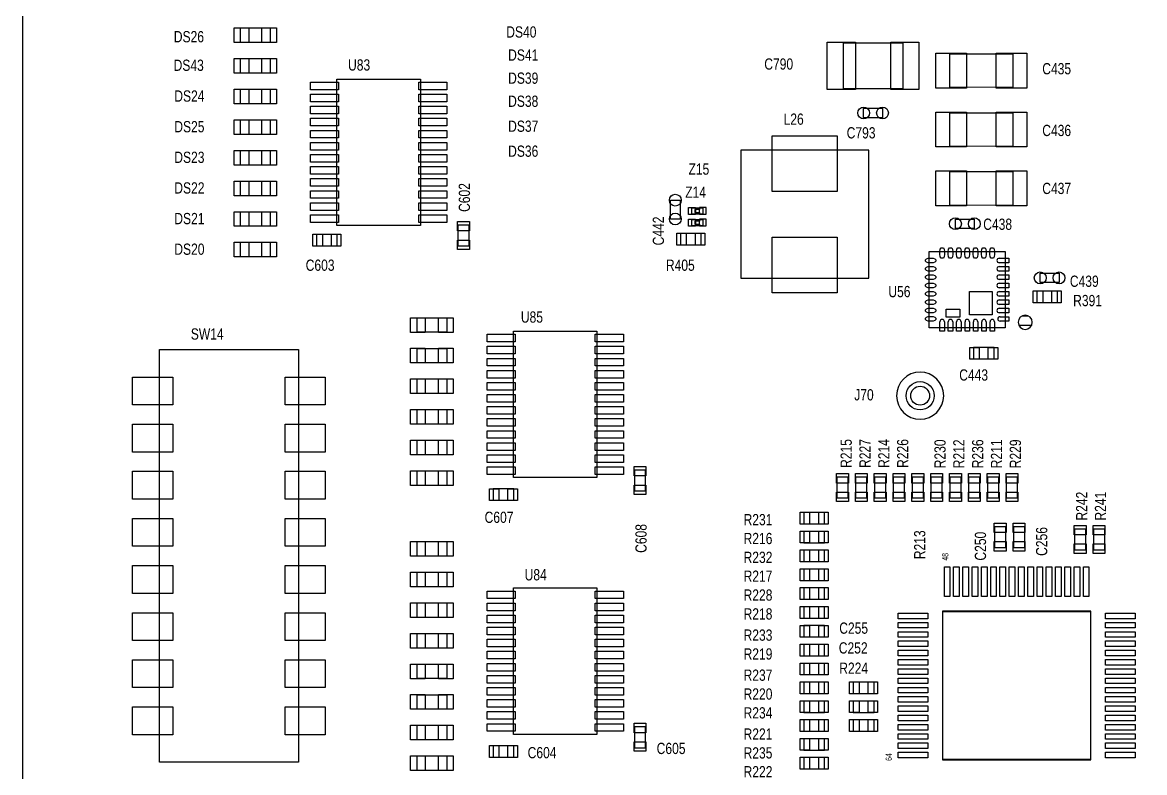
# Model space of a CAD drawing. Extents: x -13164 to 30582, y -10288 to 18382.
# Drawn here: x -10725 to -7150, y -1072 to 1315 of the extents above; entities that cross this region are included whole.
import ezdxf
from ezdxf.enums import TextEntityAlignment as Align

# ---------------------------------------------------------------- set-up
doc = ezdxf.new("R2010")
doc.units = 0
doc.layers.add('DF_ASSEMBLY_NOTES', color=2, linetype='CONTINUOUS')

# ---------------------------------------------------------------- blocks, each defined once
blk = doc.blocks.new('FIGURE_SQUARE')
blk.add_lwpolyline([(-0.5, -0.5), (-0.5, 0.5), (0.5, 0.5), (0.5, -0.5)], close=True)
blk = doc.blocks.new('FIGURE_CIRCLE')
blk.add_circle((0, 0), 0.5)
blk = doc.blocks.new('FIGURE_OBLONG')
blk.add_lwpolyline([(-0.5, -0.125), (-0.5, 0.125), (-0.416, 0.375), (-0.25, 0.5), (0.25, 0.5), (0.416, 0.375), (0.5, 0.125), (0.5, -0.125), (0.416, -0.375), (0.25, -0.5), (-0.25, -0.5), (-0.416, -0.375)], close=True)

msp = doc.modelspace()

# ---------------------------------------------------------------- linework, layer by layer
at = {"layer": 'DF_ASSEMBLY_NOTES'}
for points in [[(-10724.7765, 14363.0372), (-10724.7765, -3353.4988), (1086.2415, -3353.4988), (1086.2415, 14363.0372), (-10724.7765, 14363.0372)], [(-10030.17, 1251.5192), (-10030.17, 1298.0192), (-9935.67, 1298.0192), (-9935.67, 1251.5192), (-10030.17, 1251.5192)], [(-8109.42, 1103.7692), (-8109.42, 1250.7692), (-7920.42, 1250.7692), (-7920.42, 1103.7692), (-8109.42, 1103.7692)], [(-7569.4185, 1108.2677), (-7770.4185, 1109.0177), (-7770.4185, 1215.5177), (-7569.4185, 1215.5177), (-7569.4185, 1109.0177)], [(-10030.17, 1154.0192), (-10030.17, 1200.5192), (-9935.67, 1200.5192), (-9935.67, 1154.0192), (-10030.17, 1154.0192)], [(-9457.0515, 668.9102), (-9722.7885, 668.9102), (-9722.7885, 1135.4462), (-9457.0515, 1135.4462), (-9457.0515, 668.9102)], [(-10030.17, 1056.5192), (-10030.17, 1103.0192), (-9935.67, 1103.0192), (-9935.67, 1056.5192), (-10030.17, 1056.5192)], [(-8044.9185, 1042.2677), (-7984.9185, 1042.2677), (-7984.9185, 1012.2677), (-8044.9185, 1012.2677), (-8044.9185, 1042.2677)], [(-10030.17, 959.0192), (-10030.17, 1005.5192), (-9935.67, 1005.5192), (-9935.67, 959.0192), (-10030.17, 959.0192)], [(-7569.4185, 920.7677), (-7770.4185, 921.5177), (-7770.4185, 1028.0177), (-7569.4185, 1028.0177), (-7569.4185, 921.5177)], [(-10030.17, 861.5192), (-10030.17, 908.0192), (-9935.67, 908.0192), (-9935.67, 861.5192), (-10030.17, 861.5192)], [(-8028.6795, 501.0227), (-8028.6795, 908.5142), (-8436.165, 908.5142), (-8436.165, 501.0227), (-8028.6795, 501.0227)], [(-7569.4185, 733.2677), (-7770.4185, 734.0177), (-7770.4185, 840.5177), (-7569.4185, 840.5177), (-7569.4185, 734.0177)], [(-10030.17, 764.0192), (-10030.17, 810.5192), (-9935.67, 810.5192), (-9935.67, 764.0192), (-10030.17, 764.0192)], [(-8659.9185, 689.7677), (-8659.9185, 749.7677), (-8629.9185, 749.7677), (-8629.9185, 689.7677), (-8659.9185, 689.7677)], [(-8593.1685, 706.6427), (-8555.6685, 706.6427), (-8555.6685, 724.6427), (-8593.1685, 724.6427), (-8593.1685, 706.6427)], [(-8546.952, 705.0062), (-8546.952, 726.2792), (-8567.622, 726.2792), (-8567.622, 720.3677), (-8582.385, 720.3677), (-8582.385, 710.9177), (-8567.622, 710.9177), (-8567.622, 705.0062), (-8546.952, 705.0062)], [(-8581.1685, 706.6427), (-8567.6685, 706.6427), (-8567.6685, 724.6427), (-8581.1685, 724.6427), (-8581.1685, 706.6427)], [(-10030.17, 666.5132), (-10030.17, 713.0132), (-9935.67, 713.0132), (-9935.67, 666.5132), (-10030.17, 666.5132)], [(-8593.1685, 669.1427), (-8555.6685, 669.1427), (-8555.6685, 687.1427), (-8593.1685, 687.1427), (-8593.1685, 669.1427)], [(-8546.952, 667.5062), (-8546.952, 688.7792), (-8567.622, 688.7792), (-8567.622, 682.8677), (-8582.385, 682.8677), (-8582.385, 673.4177), (-8567.622, 673.4177), (-8567.622, 667.5062), (-8546.952, 667.5062)], [(-8581.1685, 669.1427), (-8567.6685, 669.1427), (-8567.6685, 687.1427), (-8581.1685, 687.1427), (-8581.1685, 669.1427)], [(-7692.4185, 659.7677), (-7752.4185, 659.7677), (-7752.4185, 689.7677), (-7692.4185, 689.7677), (-7692.4185, 659.7677)], [(-9337.92, 670.2692), (-9337.92, 604.2692), (-9301.92, 604.2692), (-9301.92, 670.2692), (-9337.92, 670.2692)], [(-8562.417, 643.6427), (-8628.417, 643.6427), (-8628.417, 607.6427), (-8562.417, 607.6427), (-8562.417, 643.6427)], [(-10030.17, 569.0192), (-10030.17, 615.5192), (-9935.67, 615.5192), (-9935.67, 569.0192), (-10030.17, 569.0192)], [(-9787.92, 604.2662), (-9721.92, 604.2662), (-9721.92, 640.2662), (-9787.92, 640.2662), (-9787.92, 604.2662)], [(-7593.8505, 343.6982), (-7835.982, 343.6982), (-7835.982, 585.8297), (-7593.8505, 585.8297), (-7593.8505, 343.6982)], [(-7613.037, 564.8657), (-7582.335, 564.8657), (-7582.335, 550.7057)], [(-7582.335, 550.7057), (-7613.037, 550.7057)], [(-7613.037, 538.2842), (-7582.335, 538.2842), (-7582.335, 524.1242)], [(-7582.335, 524.1242), (-7613.037, 524.1242)], [(-7613.037, 511.7042), (-7582.335, 511.7042), (-7582.335, 497.5442)], [(-7482.4185, 517.2677), (-7422.4185, 517.2677), (-7422.4185, 487.2677), (-7482.4185, 487.2677), (-7482.4185, 517.2677)], [(-7582.335, 497.5442), (-7613.037, 497.5442)], [(-7613.037, 485.1347), (-7582.335, 485.1347), (-7582.335, 470.9747)], [(-7582.335, 470.9747), (-7613.037, 470.9747)], [(-7613.037, 458.5607), (-7582.335, 458.5607), (-7582.335, 444.4007)], [(-7582.335, 444.4007), (-7613.037, 444.4007)], [(-7613.037, 431.9912), (-7582.335, 431.9912), (-7582.335, 417.8312)], [(-7426.9185, 460.2677), (-7492.9185, 460.2677), (-7492.9185, 424.2677), (-7426.9185, 424.2677), (-7426.9185, 460.2677)], [(-7582.335, 417.8312), (-7613.037, 417.8312)], [(-7613.037, 405.4112), (-7582.335, 405.4112), (-7582.335, 391.2512)], [(-9467.67, 329.0192), (-9467.67, 375.5192), (-9373.17, 375.5192), (-9373.17, 329.0192), (-9467.67, 329.0192)], [(-7787.5635, 362.8862), (-7787.5635, 332.1842), (-7801.7235, 332.1842)], [(-7801.7235, 332.1842), (-7801.7235, 362.8862)], [(-7760.982, 362.8862), (-7760.982, 332.1842), (-7775.142, 332.1842)], [(-7775.142, 332.1842), (-7775.142, 362.8862)], [(-7734.4185, 362.8862), (-7734.4185, 332.1842), (-7748.5785, 332.1842)], [(-7748.5785, 332.1842), (-7748.5785, 362.8862)], [(-7707.8385, 362.8862), (-7707.8385, 332.1842), (-7721.9985, 332.1842)], [(-7721.9985, 332.1842), (-7721.9985, 362.8862)], [(-7681.2585, 362.8862), (-7681.2585, 332.1842), (-7695.4185, 332.1842)], [(-7695.4185, 332.1842), (-7695.4185, 362.8862)], [(-7654.695, 362.8862), (-7654.695, 332.1842), (-7668.855, 332.1842)], [(-7668.855, 332.1842), (-7668.855, 362.8862)], [(-7628.1135, 362.8862), (-7628.1135, 332.1842), (-7642.2735, 332.1842)], [(-7642.2735, 332.1842), (-7642.2735, 362.8862)], [(-7582.335, 391.2512), (-7613.037, 391.2512)], [(-7610.397, 378.8297), (-7582.044, 378.8297), (-7582.044, 364.6697)], [(-7582.044, 364.6697), (-7610.397, 364.6697)], [(-7539.3746, 381.5012), (-7520.987, 381.5012)], [(-8894.5515, -133.5898), (-9160.2885, -133.5898), (-9160.2885, 332.9402), (-8894.5515, 332.9402), (-8894.5515, -133.5898)], [(-7550.5875, 351.5012), (-7509.774, 351.5012)], [(-9845.7225, 274.2692), (-9845.7225, -1039.7308), (-10288.2225, -1039.7308), (-10288.2225, 274.2692), (-9845.7225, 274.2692)], [(-9467.67, 231.5192), (-9467.67, 278.0192), (-9373.17, 278.0192), (-9373.17, 231.5192), (-9467.67, 231.5192)], [(-7629.42, 280.2692), (-7695.42, 280.2692), (-7695.42, 244.2692), (-7629.42, 244.2692), (-7629.42, 280.2692)], [(-9467.67, 134.0192), (-9467.67, 180.5192), (-9373.17, 180.5192), (-9373.17, 134.0192), (-9467.67, 134.0192)], [(-9467.67, 36.5192), (-9467.67, 83.0192), (-9373.17, 83.0192), (-9373.17, 36.5192), (-9467.67, 36.5192)], [(-9467.67, -60.9808), (-9467.67, -14.4808), (-9373.17, -14.4808), (-9373.17, -60.9808), (-9467.67, -60.9808)], [(-9467.67, -158.4808), (-9467.67, -111.9808), (-9373.17, -111.9808), (-9373.17, -158.4808), (-9467.67, -158.4808)], [(-8775.42, -109.7308), (-8775.42, -175.7308), (-8739.42, -175.7308), (-8739.42, -109.7308), (-8775.42, -109.7308)], [(-8130.4215, -132.2308), (-8130.4215, -198.2308), (-8094.4215, -198.2308), (-8094.4215, -132.2308), (-8130.4215, -132.2308)], [(-8034.4185, -198.2308), (-8034.4185, -132.2308), (-8070.4185, -132.2308), (-8070.4185, -198.2308), (-8034.4185, -198.2308)], [(-8010.42, -132.2308), (-8010.42, -198.2308), (-7974.42, -198.2308), (-7974.42, -132.2308), (-8010.42, -132.2308)], [(-7914.42, -198.2308), (-7914.42, -132.2308), (-7950.42, -132.2308), (-7950.42, -198.2308), (-7914.42, -198.2308)], [(-7890.42, -132.2308), (-7890.42, -198.2308), (-7854.42, -198.2308), (-7854.42, -132.2308), (-7890.42, -132.2308)], [(-7794.423, -198.2308), (-7794.423, -132.2308), (-7830.423, -132.2308), (-7830.423, -198.2308), (-7794.423, -198.2308)], [(-7770.42, -132.2308), (-7770.42, -198.2308), (-7734.42, -198.2308), (-7734.42, -132.2308), (-7770.42, -132.2308)], [(-7674.423, -198.2308), (-7674.423, -132.2308), (-7710.423, -132.2308), (-7710.423, -198.2308), (-7674.423, -198.2308)], [(-7650.417, -132.2308), (-7650.417, -198.2308), (-7614.417, -198.2308), (-7614.417, -132.2308), (-7650.417, -132.2308)], [(-7554.417, -198.2308), (-7554.417, -132.2308), (-7590.417, -132.2308), (-7590.417, -198.2308), (-7554.417, -198.2308)], [(-9225.42, -205.7308), (-9159.42, -205.7308), (-9159.42, -169.7308), (-9225.42, -169.7308), (-9225.42, -205.7308)], [(-8169.42, -244.7308), (-8235.42, -244.7308), (-8235.42, -280.7308), (-8169.42, -280.7308), (-8169.42, -244.7308)], [(-8235.42, -340.7323), (-8169.42, -340.7323), (-8169.42, -304.7323), (-8235.42, -304.7323), (-8235.42, -340.7323)], [(-7591.92, -355.7293), (-7591.92, -289.7293), (-7627.92, -289.7293), (-7627.92, -355.7293), (-7591.92, -355.7293)], [(-7531.923, -355.7293), (-7531.923, -289.7293), (-7567.923, -289.7293), (-7567.923, -355.7293), (-7531.923, -355.7293)], [(-7336.92, -363.2308), (-7336.92, -297.2308), (-7372.92, -297.2308), (-7372.92, -363.2308), (-7336.92, -363.2308)], [(-7276.92, -363.2308), (-7276.92, -297.2308), (-7312.92, -297.2308), (-7312.92, -363.2308), (-7276.92, -363.2308)], [(-9467.67, -383.4808), (-9467.67, -336.9808), (-9373.17, -336.9808), (-9373.17, -383.4808), (-9467.67, -383.4808)], [(-8169.42, -364.7323), (-8235.42, -364.7323), (-8235.42, -400.7323), (-8169.42, -400.7323), (-8169.42, -364.7323)], [(-8235.42, -460.7278), (-8169.42, -460.7278), (-8169.42, -424.7278), (-8235.42, -424.7278), (-8235.42, -460.7278)], [(-9467.67, -480.9808), (-9467.67, -434.4808), (-9373.17, -434.4808), (-9373.17, -480.9808), (-9467.67, -480.9808)], [(-8894.5515, -951.0838), (-9160.2885, -951.0838), (-9160.2885, -484.5538), (-8894.5515, -484.5538), (-8894.5515, -951.0838)], [(-8169.42, -484.7293), (-8235.42, -484.7293), (-8235.42, -520.7293), (-8169.42, -520.7293), (-8169.42, -484.7293)], [(-9467.67, -578.4808), (-9467.67, -531.9808), (-9373.17, -531.9808), (-9373.17, -578.4808), (-9467.67, -578.4808)], [(-8235.42, -580.7308), (-8169.42, -580.7308), (-8169.42, -544.7308), (-8235.42, -544.7308), (-8235.42, -580.7308)], [(-7321.2015, -1031.4478), (-7321.2015, -559.0078), (-7793.6415, -559.0078), (-7793.6415, -1031.4478), (-7321.2015, -1031.4478)], [(-8169.42, -604.7308), (-8235.42, -604.7308), (-8235.42, -640.7308), (-8169.42, -640.7308), (-8169.42, -604.7308)], [(-9467.67, -675.9808), (-9467.67, -629.4808), (-9373.17, -629.4808), (-9373.17, -675.9808), (-9467.67, -675.9808)], [(-8235.42, -700.7308), (-8169.42, -700.7308), (-8169.42, -664.7308), (-8235.42, -664.7308), (-8235.42, -700.7308)], [(-9467.67, -773.4808), (-9467.67, -726.9808), (-9373.17, -726.9808), (-9373.17, -773.4808), (-9467.67, -773.4808)], [(-8169.42, -724.7308), (-8235.42, -724.7308), (-8235.42, -760.7308), (-8169.42, -760.7308), (-8169.42, -724.7308)], [(-8235.42, -820.7323), (-8169.42, -820.7323), (-8169.42, -784.7323), (-8235.42, -784.7323), (-8235.42, -820.7323)], [(-8011.9185, -784.7293), (-8077.9185, -784.7293), (-8077.9185, -820.7293), (-8011.9185, -820.7293), (-8011.9185, -784.7293)], [(-9467.67, -870.9808), (-9467.67, -824.4808), (-9373.17, -824.4808), (-9373.17, -870.9808), (-9467.67, -870.9808)], [(-8169.42, -844.7293), (-8235.42, -844.7293), (-8235.42, -880.7293), (-8169.42, -880.7293), (-8169.42, -844.7293)], [(-8011.9215, -844.7293), (-8077.9215, -844.7293), (-8077.9215, -880.7293), (-8011.9215, -880.7293), (-8011.9215, -844.7293)], [(-9467.67, -968.4808), (-9467.67, -921.9808), (-9373.17, -921.9808), (-9373.17, -968.4808), (-9467.67, -968.4808)], [(-8775.42, -927.2308), (-8775.42, -993.2308), (-8739.42, -993.2308), (-8739.42, -927.2308), (-8775.42, -927.2308)], [(-8235.42, -940.7323), (-8169.42, -940.7323), (-8169.42, -904.7323), (-8235.42, -904.7323), (-8235.42, -940.7323)], [(-8077.923, -940.7278), (-8011.923, -940.7278), (-8011.923, -904.7278), (-8077.923, -904.7278), (-8077.923, -940.7278)], [(-8169.42, -964.7293), (-8235.42, -964.7293), (-8235.42, -1000.7293), (-8169.42, -1000.7293), (-8169.42, -964.7293)], [(-9225.42, -1023.2308), (-9159.42, -1023.2308), (-9159.42, -987.2308), (-9225.42, -987.2308), (-9225.42, -1023.2308)], [(-9467.67, -1065.9808), (-9467.67, -1019.4808), (-9373.17, -1019.4808), (-9373.17, -1065.9808), (-9467.67, -1065.9808)], [(-8235.42, -1060.7278), (-8169.42, -1060.7278), (-8169.42, -1024.7278), (-8235.42, -1024.7278), (-8235.42, -1060.7278)]]:
    msp.add_lwpolyline(points, dxfattribs=at)
for points in [[(-7613.037, 564.8657, 0.41471), (-7620.129, 557.7857)], [(-7620.129, 557.7857, 0.41471), (-7613.037, 550.7057)], [(-7613.037, 538.2842, 0.41471), (-7620.129, 531.2042)], [(-7620.129, 531.2042, 0.41471), (-7613.037, 524.1242)], [(-7613.037, 511.7042, 0.41471), (-7620.129, 504.6242)], [(-7620.129, 504.6242, 0.41471), (-7613.037, 497.5442)], [(-7613.037, 485.1347, 0.41471), (-7620.129, 478.0547)], [(-7620.129, 478.0547, 0.41471), (-7613.037, 470.9747)], [(-7613.037, 458.5607, 0.41471), (-7620.129, 451.4807)], [(-7620.129, 451.4807, 0.41471), (-7613.037, 444.4007)], [(-7613.037, 431.9912, 0.41471), (-7620.129, 424.9112)], [(-7620.129, 424.9112, 0.41471), (-7613.037, 417.8312)], [(-7613.037, 405.4112, 0.41471), (-7620.129, 398.3312)], [(-7620.129, 398.3312, 0.41471), (-7613.037, 391.2512)], [(-7794.6435, 369.9782, 0.41471), (-7801.7235, 362.8862)], [(-7787.5635, 362.8862, 0.41471), (-7794.6435, 369.9782)], [(-7768.062, 369.9782, 0.41471), (-7775.142, 362.8862)], [(-7760.982, 362.8862, 0.41471), (-7768.062, 369.9782)], [(-7741.4985, 369.9782, 0.41471), (-7748.5785, 362.8862)], [(-7734.4185, 362.8862, 0.41471), (-7741.4985, 369.9782)], [(-7714.9185, 369.9782, 0.41471), (-7721.9985, 362.8862)], [(-7707.8385, 362.8862, 0.41471), (-7714.9185, 369.9782)], [(-7688.3385, 369.9782, 0.41471), (-7695.4185, 362.8862)], [(-7681.2585, 362.8862, 0.41471), (-7688.3385, 369.9782)], [(-7661.775, 369.9782, 0.41471), (-7668.855, 362.8862)], [(-7654.695, 362.8862, 0.41471), (-7661.775, 369.9782)], [(-7635.1935, 369.9782, 0.41471), (-7642.2735, 362.8862)], [(-7628.1135, 362.8862, 0.41471), (-7635.1935, 369.9782)], [(-7610.397, 378.8297, 0.414214), (-7617.477, 371.7497)], [(-7617.477, 371.7497, 0.414214), (-7610.397, 364.6697)], [(-7507.6846, 360.9693, 1), (-7552.677, 360.9693, 1), (-7507.6846, 360.9693)], [(-7789.9215, 127.2677, 1), (-7939.9215, 127.2677, 1), (-7789.9215, 127.2677)]]:
    msp.add_lwpolyline(points, format="xyb", dxfattribs=at)

# ---------------------------------------------------------------- block references
for name, p, xscale, yscale in [('FIGURE_SQUARE', (-10027.17, 1274.7692), 46.647, 46.647), ('FIGURE_SQUARE', (-9938.67, 1274.7692), 46.647, 46.647), ('FIGURE_SQUARE', (-8116.17, 1177.2692), 89.7585, 150), ('FIGURE_SQUARE', (-7913.67, 1177.2692), 89.7585, 150), ('FIGURE_SQUARE', (-7766.2965, 1162.2677), 97.4415, 111.03), ('FIGURE_SQUARE', (-7573.5405, 1162.2677), 97.4415, 111.03), ('FIGURE_SQUARE', (-10027.17, 1177.2692), 46.647, 46.647), ('FIGURE_SQUARE', (-9938.67, 1177.2692), 46.647, 46.647), ('FIGURE_SQUARE', (-9762.3615, 1113.3002), 89.7585, 24.213), ('FIGURE_SQUARE', (-9417.4785, 1113.3002), 89.7585, 24.213), ('FIGURE_SQUARE', (-10027.17, 1079.7692), 46.647, 46.647), ('FIGURE_SQUARE', (-9938.67, 1079.7692), 46.647, 46.647), ('FIGURE_SQUARE', (-9762.3615, 1074.9197), 89.7585, 24.213), ('FIGURE_SQUARE', (-9417.4785, 1074.9197), 89.7585, 24.213), ('FIGURE_SQUARE', (-9762.3615, 1036.5347), 89.7585, 24.213), ('FIGURE_SQUARE', (-9417.4785, 1036.5347), 89.7585, 24.213), ('FIGURE_CIRCLE', (-8044.9185, 1027.2677), 37.8015, 37.8015), ('FIGURE_CIRCLE', (-7984.9185, 1027.2677), 37.8015, 37.8015), ('FIGURE_SQUARE', (-10027.17, 982.2692), 46.647, 46.647), ('FIGURE_SQUARE', (-9938.67, 982.2692), 46.647, 46.647), ('FIGURE_SQUARE', (-9762.3615, 998.1482), 89.7585, 24.213), ('FIGURE_SQUARE', (-9417.4785, 998.1482), 89.7585, 24.213), ('FIGURE_SQUARE', (-7766.2965, 974.7677), 97.4415, 111.03), ('FIGURE_SQUARE', (-7573.5405, 974.7677), 97.4415, 111.03), ('FIGURE_SQUARE', (-9762.3615, 959.7632), 89.7585, 24.213), ('FIGURE_SQUARE', (-9417.4785, 959.7632), 89.7585, 24.213), ('FIGURE_SQUARE', (-9762.3615, 921.3767), 89.7585, 24.213), ('FIGURE_SQUARE', (-9417.4785, 921.3767), 89.7585, 24.213), ('FIGURE_SQUARE', (-8232.4185, 865.6877), 207.2835, 177.165), ('FIGURE_SQUARE', (-10027.17, 884.7692), 46.647, 46.647), ('FIGURE_SQUARE', (-9938.67, 884.7692), 46.647, 46.647), ('FIGURE_SQUARE', (-9762.3615, 882.9797), 89.7585, 24.213), ('FIGURE_SQUARE', (-9417.4785, 882.9797), 89.7585, 24.213), ('FIGURE_SQUARE', (-9762.3615, 844.5932), 89.7585, 24.213), ('FIGURE_SQUARE', (-9417.4785, 844.5932), 89.7585, 24.213), ('FIGURE_SQUARE', (-7766.2965, 787.2677), 97.4415, 111.03), ('FIGURE_SQUARE', (-7573.5405, 787.2677), 97.4415, 111.03), ('FIGURE_SQUARE', (-10027.17, 787.2692), 46.647, 46.647), ('FIGURE_SQUARE', (-9938.67, 787.2692), 46.647, 46.647), ('FIGURE_SQUARE', (-9762.3615, 806.2082), 89.7585, 24.213), ('FIGURE_SQUARE', (-9417.4785, 806.2082), 89.7585, 24.213), ('FIGURE_SQUARE', (-9762.3615, 767.8217), 89.7585, 24.213), ('FIGURE_SQUARE', (-9417.4785, 767.8217), 89.7585, 24.213), ('FIGURE_CIRCLE', (-8644.9185, 749.7677), 37.8015, 37.8015), ('FIGURE_SQUARE', (-9762.3615, 729.4367), 89.7585, 24.213), ('FIGURE_SQUARE', (-9417.4785, 729.4367), 89.7585, 24.213), ('FIGURE_SQUARE', (-8591.6685, 715.6427), 22.4415, 22.4415), ('FIGURE_SQUARE', (-10027.17, 689.7692), 46.647, 46.647), ('FIGURE_SQUARE', (-9938.67, 689.7692), 46.647, 46.647), ('FIGURE_SQUARE', (-9762.3615, 691.0562), 89.7585, 24.213), ('FIGURE_SQUARE', (-9417.4785, 691.0562), 89.7585, 24.213), ('FIGURE_SQUARE', (-9319.92, 666.8027), 37.8015, 30.1185), ('FIGURE_CIRCLE', (-8644.9185, 689.7677), 37.8015, 37.8015), ('FIGURE_SQUARE', (-8591.6685, 678.1427), 22.4415, 22.4415), ('FIGURE_CIRCLE', (-7752.4185, 674.7677), 37.8015, 37.8015), ('FIGURE_CIRCLE', (-7692.4185, 674.7677), 37.8015, 37.8015), ('FIGURE_SQUARE', (-8624.9505, 625.6427), 30.1185, 37.8015), ('FIGURE_SQUARE', (-8565.8835, 625.6427), 30.1185, 37.8015), ('FIGURE_SQUARE', (-10027.17, 592.2692), 46.647, 46.647), ('FIGURE_SQUARE', (-9938.67, 592.2692), 46.647, 46.647), ('FIGURE_SQUARE', (-9784.4535, 622.2662), 30.1185, 37.8015), ('FIGURE_SQUARE', (-9725.3865, 622.2662), 30.1185, 37.8015), ('FIGURE_SQUARE', (-9319.92, 607.7357), 37.8015, 30.1185), ('FIGURE_SQUARE', (-8232.4185, 543.8477), 207.2835, 177.165), ('FIGURE_OBLONG', (-7794.6435, 581.4077), 14.7585, 32.475), ('FIGURE_OBLONG', (-7768.062, 581.4077), 14.7585, 32.475), ('FIGURE_OBLONG', (-7741.4985, 581.4077), 14.7585, 32.475), ('FIGURE_OBLONG', (-7714.9185, 581.4077), 14.7585, 32.475), ('FIGURE_OBLONG', (-7688.3385, 581.4077), 14.7585, 32.475), ('FIGURE_OBLONG', (-7661.775, 581.4077), 14.7585, 32.475), ('FIGURE_OBLONG', (-7635.1935, 581.4077), 14.7585, 32.475), ('FIGURE_OBLONG', (-7831.5585, 557.7857), 32.475, 14.7585), ('FIGURE_OBLONG', (-7831.5585, 531.2042), 32.475, 14.7585), ('FIGURE_OBLONG', (-7831.5585, 504.6242), 32.475, 14.7585), ('FIGURE_CIRCLE', (-7482.4185, 502.2677), 37.8015, 37.8015), ('FIGURE_CIRCLE', (-7422.4185, 502.2677), 37.8015, 37.8015), ('FIGURE_OBLONG', (-7831.5585, 478.0547), 32.475, 14.7585), ('FIGURE_OBLONG', (-7831.5585, 451.4807), 32.475, 14.7585), ('FIGURE_OBLONG', (-7831.5585, 424.9112), 32.475, 14.7585), ('FIGURE_SQUARE', (-7671.507, 421.9592), 72.6435, 73.8135), ('FIGURE_SQUARE', (-7489.452, 442.2677), 30.1185, 37.8015), ('FIGURE_SQUARE', (-7430.385, 442.2677), 30.1185, 37.8015), ('FIGURE_OBLONG', (-7831.5585, 398.3312), 32.475, 14.7585), ('FIGURE_SQUARE', (-7760.0955, 390.1877), 43.11, 25.3935), ('FIGURE_SQUARE', (-9464.67, 352.2692), 46.647, 46.647), ('FIGURE_SQUARE', (-9376.17, 352.2692), 46.647, 46.647), ('FIGURE_OBLONG', (-7831.5585, 371.7497), 32.475, 14.7585), ('FIGURE_SQUARE', (-9199.8615, 310.8002), 89.7585, 24.213), ('FIGURE_SQUARE', (-8854.9785, 310.8002), 89.7585, 24.213), ('FIGURE_SQUARE', (-9464.67, 254.7692), 46.647, 46.647), ('FIGURE_SQUARE', (-9376.17, 254.7692), 46.647, 46.647), ('FIGURE_SQUARE', (-9199.8615, 272.4197), 89.7585, 24.213), ('FIGURE_SQUARE', (-8854.9785, 272.4197), 89.7585, 24.213), ('FIGURE_SQUARE', (-7691.9535, 262.2692), 30.1185, 37.8015), ('FIGURE_SQUARE', (-7632.8865, 262.2692), 30.1185, 37.8015), ('FIGURE_SQUARE', (-9199.8615, 234.0347), 89.7585, 24.213), ('FIGURE_SQUARE', (-8854.9785, 234.0347), 89.7585, 24.213), ('FIGURE_SQUARE', (-10309.9725, 142.2692), 127.5585, 88.5885), ('FIGURE_SQUARE', (-9823.9725, 142.2692), 127.5585, 88.5885), ('FIGURE_SQUARE', (-9464.67, 157.2692), 46.647, 46.647), ('FIGURE_SQUARE', (-9376.17, 157.2692), 46.647, 46.647), ('FIGURE_SQUARE', (-9199.8615, 195.6482), 89.7585, 24.213), ('FIGURE_SQUARE', (-8854.9785, 195.6482), 89.7585, 24.213), ('FIGURE_SQUARE', (-9199.8615, 157.2632), 89.7585, 24.213), ('FIGURE_SQUARE', (-8854.9785, 157.2632), 89.7585, 24.213), ('FIGURE_CIRCLE', (-7864.9185, 127.2677), 89.7585, 89.7585), ('FIGURE_CIRCLE', (-7864.9185, 127.2677), 60.2415, 60.2415), ('FIGURE_SQUARE', (-9199.8615, 118.8767), 89.7585, 24.213), ('FIGURE_SQUARE', (-8854.9785, 118.8767), 89.7585, 24.213), ('FIGURE_SQUARE', (-9464.67, 59.7692), 46.647, 46.647), ('FIGURE_SQUARE', (-9376.17, 59.7692), 46.647, 46.647), ('FIGURE_SQUARE', (-9199.8615, 80.4797), 89.7585, 24.213), ('FIGURE_SQUARE', (-8854.9785, 80.4797), 89.7585, 24.213), ('FIGURE_SQUARE', (-10309.9725, -7.7308), 127.5585, 88.5885), ('FIGURE_SQUARE', (-9823.9725, -7.7308), 127.5585, 88.5885), ('FIGURE_SQUARE', (-9199.8615, 42.0932), 89.7585, 24.213), ('FIGURE_SQUARE', (-8854.9785, 42.0932), 89.7585, 24.213), ('FIGURE_SQUARE', (-9199.8615, 3.7082), 89.7585, 24.213), ('FIGURE_SQUARE', (-8854.9785, 3.7082), 89.7585, 24.213), ('FIGURE_SQUARE', (-9464.67, -37.7308), 46.647, 46.647), ('FIGURE_SQUARE', (-9376.17, -37.7308), 46.647, 46.647), ('FIGURE_SQUARE', (-9199.8615, -34.6783), 89.7585, 24.213), ('FIGURE_SQUARE', (-8854.9785, -34.6783), 89.7585, 24.213), ('FIGURE_SQUARE', (-9199.8615, -73.0633), 89.7585, 24.213), ('FIGURE_SQUARE', (-8854.9785, -73.0633), 89.7585, 24.213), ('FIGURE_SQUARE', (-9199.8615, -111.4438), 89.7585, 24.213), ('FIGURE_SQUARE', (-8854.9785, -111.4438), 89.7585, 24.213), ('FIGURE_SQUARE', (-8757.42, -113.1973), 37.8015, 30.1185), ('FIGURE_SQUARE', (-10309.9725, -157.7308), 127.5585, 88.5885), ('FIGURE_SQUARE', (-9823.9725, -157.7308), 127.5585, 88.5885), ('FIGURE_SQUARE', (-9464.67, -135.2308), 46.647, 46.647), ('FIGURE_SQUARE', (-9376.17, -135.2308), 46.647, 46.647), ('FIGURE_SQUARE', (-8112.4215, -135.6973), 37.8015, 30.1185), ('FIGURE_SQUARE', (-8052.4185, -135.6973), 37.8015, 30.1185), ('FIGURE_SQUARE', (-7992.42, -135.6973), 37.8015, 30.1185), ('FIGURE_SQUARE', (-7932.42, -135.6973), 37.8015, 30.1185), ('FIGURE_SQUARE', (-7872.42, -135.6973), 37.8015, 30.1185), ('FIGURE_SQUARE', (-7812.423, -135.6973), 37.8015, 30.1185), ('FIGURE_SQUARE', (-7752.42, -135.6973), 37.8015, 30.1185), ('FIGURE_SQUARE', (-7692.423, -135.6973), 37.8015, 30.1185), ('FIGURE_SQUARE', (-7632.417, -135.6973), 37.8015, 30.1185), ('FIGURE_SQUARE', (-7572.417, -135.6973), 37.8015, 30.1185), ('FIGURE_SQUARE', (-9221.9535, -187.7308), 30.1185, 37.8015), ('FIGURE_SQUARE', (-9162.8865, -187.7308), 30.1185, 37.8015), ('FIGURE_SQUARE', (-8757.42, -172.2643), 37.8015, 30.1185), ('FIGURE_SQUARE', (-8112.4215, -194.7643), 37.8015, 30.1185), ('FIGURE_SQUARE', (-8052.4185, -194.7643), 37.8015, 30.1185), ('FIGURE_SQUARE', (-7992.42, -194.7643), 37.8015, 30.1185), ('FIGURE_SQUARE', (-7932.42, -194.7643), 37.8015, 30.1185), ('FIGURE_SQUARE', (-7872.42, -194.7643), 37.8015, 30.1185), ('FIGURE_SQUARE', (-7812.423, -194.7643), 37.8015, 30.1185), ('FIGURE_SQUARE', (-7752.42, -194.7643), 37.8015, 30.1185), ('FIGURE_SQUARE', (-7692.423, -194.7643), 37.8015, 30.1185), ('FIGURE_SQUARE', (-7632.417, -194.7643), 37.8015, 30.1185), ('FIGURE_SQUARE', (-7572.417, -194.7643), 37.8015, 30.1185), ('FIGURE_SQUARE', (-8231.9535, -262.7308), 30.1185, 37.8015), ('FIGURE_SQUARE', (-8172.8865, -262.7308), 30.1185, 37.8015), ('FIGURE_SQUARE', (-10309.9725, -307.7308), 127.5585, 88.5885), ('FIGURE_SQUARE', (-9823.9725, -307.7308), 127.5585, 88.5885), ('FIGURE_SQUARE', (-7609.92, -293.1958), 37.8015, 30.1185), ('FIGURE_SQUARE', (-7549.923, -293.1958), 37.8015, 30.1185), ('FIGURE_SQUARE', (-7354.92, -300.6973), 37.8015, 30.1185), ('FIGURE_SQUARE', (-7294.92, -300.6973), 37.8015, 30.1185), ('FIGURE_SQUARE', (-8231.9535, -322.7323), 30.1185, 37.8015), ('FIGURE_SQUARE', (-8172.8865, -322.7323), 30.1185, 37.8015), ('FIGURE_SQUARE', (-9464.67, -360.2308), 46.647, 46.647), ('FIGURE_SQUARE', (-9376.17, -360.2308), 46.647, 46.647), ('FIGURE_SQUARE', (-7609.92, -352.2628), 37.8015, 30.1185), ('FIGURE_SQUARE', (-7549.923, -352.2628), 37.8015, 30.1185), ('FIGURE_SQUARE', (-7354.92, -359.7643), 37.8015, 30.1185), ('FIGURE_SQUARE', (-7294.92, -359.7643), 37.8015, 30.1185), ('FIGURE_SQUARE', (-8231.9535, -382.7323), 30.1185, 37.8015), ('FIGURE_SQUARE', (-8172.8865, -382.7323), 30.1185, 37.8015), ('FIGURE_SQUARE', (-10309.9725, -457.7308), 127.5585, 88.5885), ('FIGURE_SQUARE', (-9823.9725, -457.7308), 127.5585, 88.5885), ('FIGURE_SQUARE', (-8231.9535, -442.7278), 30.1185, 37.8015), ('FIGURE_SQUARE', (-8172.8865, -442.7278), 30.1185, 37.8015), ('FIGURE_SQUARE', (-7778.8845, -464.5243), 17.7165, 94.482), ('FIGURE_SQUARE', (-7749.345, -464.5243), 17.7165, 94.482), ('FIGURE_SQUARE', (-7719.8295, -464.5243), 17.7165, 94.482), ('FIGURE_SQUARE', (-7690.29, -464.5243), 17.7165, 94.482), ('FIGURE_SQUARE', (-7660.7745, -464.5243), 17.7165, 94.482), ('FIGURE_SQUARE', (-7631.235, -464.5243), 17.7165, 94.482), ('FIGURE_SQUARE', (-7601.718, -464.5243), 17.7165, 94.482), ('FIGURE_SQUARE', (-7572.18, -464.5243), 17.7165, 94.482), ('FIGURE_SQUARE', (-7542.663, -464.5243), 17.7165, 94.482), ('FIGURE_SQUARE', (-7513.125, -464.5243), 17.7165, 94.482), ('FIGURE_SQUARE', (-7483.608, -464.5243), 17.7165, 94.482), ('FIGURE_SQUARE', (-7454.0685, -464.5243), 17.7165, 94.482), ('FIGURE_SQUARE', (-7424.553, -464.5243), 17.7165, 94.482), ('FIGURE_SQUARE', (-7395.0135, -464.5243), 17.7165, 94.482), ('FIGURE_SQUARE', (-7365.498, -464.5243), 17.7165, 94.482), ('FIGURE_SQUARE', (-7335.9585, -464.5243), 17.7165, 94.482), ('FIGURE_SQUARE', (-9464.67, -457.7308), 46.647, 46.647), ('FIGURE_SQUARE', (-9376.17, -457.7308), 46.647, 46.647), ('FIGURE_SQUARE', (-9199.8615, -506.6998), 89.7585, 24.213), ('FIGURE_SQUARE', (-8854.9785, -506.6998), 89.7585, 24.213), ('FIGURE_SQUARE', (-8231.9535, -502.7293), 30.1185, 37.8015), ('FIGURE_SQUARE', (-8172.8865, -502.7293), 30.1185, 37.8015), ('FIGURE_SQUARE', (-9464.67, -555.2308), 46.647, 46.647), ('FIGURE_SQUARE', (-9376.17, -555.2308), 46.647, 46.647), ('FIGURE_SQUARE', (-9199.8615, -545.0803), 89.7585, 24.213), ('FIGURE_SQUARE', (-8854.9785, -545.0803), 89.7585, 24.213), ('FIGURE_SQUARE', (-10309.9725, -607.7308), 127.5585, 88.5885), ('FIGURE_SQUARE', (-9823.9725, -607.7308), 127.5585, 88.5885), ('FIGURE_SQUARE', (-9199.8615, -583.4653), 89.7585, 24.213), ('FIGURE_SQUARE', (-8854.9785, -583.4653), 89.7585, 24.213), ('FIGURE_SQUARE', (-8231.9535, -562.7308), 30.1185, 37.8015), ('FIGURE_SQUARE', (-8172.8865, -562.7308), 30.1185, 37.8015), ('FIGURE_SQUARE', (-7888.125, -573.7648), 94.482, 17.7165), ('FIGURE_SQUARE', (-7557.4215, -795.2278), 471.2535, 471.2535), ('FIGURE_SQUARE', (-7226.718, -573.7648), 94.482, 17.7165), ('FIGURE_SQUARE', (-8231.9535, -622.7308), 30.1185, 37.8015), ('FIGURE_SQUARE', (-8172.8865, -622.7308), 30.1185, 37.8015), ('FIGURE_SQUARE', (-7888.125, -603.3043), 94.482, 17.7165), ('FIGURE_SQUARE', (-7226.718, -603.3043), 94.482, 17.7165), ('FIGURE_SQUARE', (-9464.67, -652.7308), 46.647, 46.647), ('FIGURE_SQUARE', (-9376.17, -652.7308), 46.647, 46.647), ('FIGURE_SQUARE', (-9199.8615, -621.8518), 89.7585, 24.213), ('FIGURE_SQUARE', (-8854.9785, -621.8518), 89.7585, 24.213), ('FIGURE_SQUARE', (-7888.125, -632.8198), 94.482, 17.7165), ('FIGURE_SQUARE', (-7226.718, -632.8198), 94.482, 17.7165), ('FIGURE_SQUARE', (-9199.8615, -660.2368), 89.7585, 24.213), ('FIGURE_SQUARE', (-8854.9785, -660.2368), 89.7585, 24.213), ('FIGURE_SQUARE', (-8231.9535, -682.7308), 30.1185, 37.8015), ('FIGURE_SQUARE', (-8172.8865, -682.7308), 30.1185, 37.8015), ('FIGURE_SQUARE', (-7888.125, -662.3593), 94.482, 17.7165), ('FIGURE_SQUARE', (-7226.718, -662.3593), 94.482, 17.7165), ('FIGURE_SQUARE', (-10309.9725, -757.7308), 127.5585, 88.5885), ('FIGURE_SQUARE', (-9823.9725, -757.7308), 127.5585, 88.5885), ('FIGURE_SQUARE', (-9199.8615, -698.6233), 89.7585, 24.213), ('FIGURE_SQUARE', (-8854.9785, -698.6233), 89.7585, 24.213), ('FIGURE_SQUARE', (-7888.125, -691.8748), 94.482, 17.7165), ('FIGURE_SQUARE', (-7888.125, -721.4143), 94.482, 17.7165), ('FIGURE_SQUARE', (-7226.718, -691.8748), 94.482, 17.7165), ('FIGURE_SQUARE', (-7226.718, -721.4143), 94.482, 17.7165), ('FIGURE_SQUARE', (-9464.67, -750.2308), 46.647, 46.647), ('FIGURE_SQUARE', (-9376.17, -750.2308), 46.647, 46.647), ('FIGURE_SQUARE', (-9199.8615, -737.0203), 89.7585, 24.213), ('FIGURE_SQUARE', (-8854.9785, -737.0203), 89.7585, 24.213), ('FIGURE_SQUARE', (-8231.9535, -742.7308), 30.1185, 37.8015), ('FIGURE_SQUARE', (-8172.8865, -742.7308), 30.1185, 37.8015), ('FIGURE_SQUARE', (-7888.125, -750.9313), 94.482, 17.7165), ('FIGURE_SQUARE', (-7226.718, -750.9313), 94.482, 17.7165), ('FIGURE_SQUARE', (-9199.8615, -775.4068), 89.7585, 24.213), ('FIGURE_SQUARE', (-8854.9785, -775.4068), 89.7585, 24.213), ('FIGURE_SQUARE', (-8231.9535, -802.7323), 30.1185, 37.8015), ('FIGURE_SQUARE', (-8172.8865, -802.7323), 30.1185, 37.8015), ('FIGURE_SQUARE', (-8074.452, -802.7293), 30.1185, 37.8015), ('FIGURE_SQUARE', (-8015.385, -802.7293), 30.1185, 37.8015), ('FIGURE_SQUARE', (-7888.125, -780.4693), 94.482, 17.7165), ('FIGURE_SQUARE', (-7226.718, -780.4693), 94.482, 17.7165), ('FIGURE_SQUARE', (-9199.8615, -813.7918), 89.7585, 24.213), ('FIGURE_SQUARE', (-8854.9785, -813.7918), 89.7585, 24.213), ('FIGURE_SQUARE', (-7888.125, -809.9863), 94.482, 17.7165), ('FIGURE_SQUARE', (-7226.718, -809.9863), 94.482, 17.7165), ('FIGURE_SQUARE', (-9464.67, -847.7308), 46.647, 46.647), ('FIGURE_SQUARE', (-9376.17, -847.7308), 46.647, 46.647), ('FIGURE_SQUARE', (-9199.8615, -852.1783), 89.7585, 24.213), ('FIGURE_SQUARE', (-8854.9785, -852.1783), 89.7585, 24.213), ('FIGURE_SQUARE', (-8231.9535, -862.7293), 30.1185, 37.8015), ('FIGURE_SQUARE', (-8172.8865, -862.7293), 30.1185, 37.8015), ('FIGURE_SQUARE', (-8074.455, -862.7293), 30.1185, 37.8015), ('FIGURE_SQUARE', (-8015.388, -862.7293), 30.1185, 37.8015), ('FIGURE_SQUARE', (-7888.125, -839.5243), 94.482, 17.7165), ('FIGURE_SQUARE', (-7226.718, -839.5243), 94.482, 17.7165), ('FIGURE_SQUARE', (-10309.9725, -907.7308), 127.5585, 88.5885), ('FIGURE_SQUARE', (-9823.9725, -907.7308), 127.5585, 88.5885), ('FIGURE_SQUARE', (-9199.8615, -890.5633), 89.7585, 24.213), ('FIGURE_SQUARE', (-8854.9785, -890.5633), 89.7585, 24.213), ('FIGURE_SQUARE', (-7888.125, -869.0413), 94.482, 17.7165), ('FIGURE_SQUARE', (-7888.125, -898.5808), 94.482, 17.7165), ('FIGURE_SQUARE', (-7226.718, -869.0413), 94.482, 17.7165), ('FIGURE_SQUARE', (-7226.718, -898.5808), 94.482, 17.7165), ('FIGURE_SQUARE', (-9464.67, -945.2308), 46.647, 46.647), ('FIGURE_SQUARE', (-9376.17, -945.2308), 46.647, 46.647), ('FIGURE_SQUARE', (-9199.8615, -928.9438), 89.7585, 24.213), ('FIGURE_SQUARE', (-8854.9785, -928.9438), 89.7585, 24.213), ('FIGURE_SQUARE', (-8757.42, -930.6973), 37.8015, 30.1185), ('FIGURE_SQUARE', (-8231.9535, -922.7323), 30.1185, 37.8015), ('FIGURE_SQUARE', (-8172.8865, -922.7323), 30.1185, 37.8015), ('FIGURE_SQUARE', (-8074.4565, -922.7278), 30.1185, 37.8015), ('FIGURE_SQUARE', (-8015.3895, -922.7278), 30.1185, 37.8015), ('FIGURE_SQUARE', (-7888.125, -928.0963), 94.482, 17.7165), ('FIGURE_SQUARE', (-7226.718, -928.0963), 94.482, 17.7165), ('FIGURE_SQUARE', (-8231.9535, -982.7293), 30.1185, 37.8015), ('FIGURE_SQUARE', (-8172.8865, -982.7293), 30.1185, 37.8015), ('FIGURE_SQUARE', (-7888.125, -957.6358), 94.482, 17.7165), ('FIGURE_SQUARE', (-7226.718, -957.6358), 94.482, 17.7165), ('FIGURE_SQUARE', (-9221.9535, -1005.2308), 30.1185, 37.8015), ('FIGURE_SQUARE', (-9162.8865, -1005.2308), 30.1185, 37.8015), ('FIGURE_SQUARE', (-8757.42, -989.7643), 37.8015, 30.1185), ('FIGURE_SQUARE', (-7888.125, -987.1513), 94.482, 17.7165), ('FIGURE_SQUARE', (-7226.718, -987.1513), 94.482, 17.7165), ('FIGURE_SQUARE', (-9464.67, -1042.7308), 46.647, 46.647), ('FIGURE_SQUARE', (-9376.17, -1042.7308), 46.647, 46.647), ('FIGURE_SQUARE', (-8231.9535, -1042.7278), 30.1185, 37.8015), ('FIGURE_SQUARE', (-8172.8865, -1042.7278), 30.1185, 37.8015), ('FIGURE_SQUARE', (-7888.125, -1016.6908), 94.482, 17.7165), ('FIGURE_SQUARE', (-7226.718, -1016.6908), 94.482, 17.7165)]:
    msp.add_blockref(name, p, dxfattribs=dict(at, xscale=xscale, yscale=yscale))

# ---------------------------------------------------------------- texts
at = {"layer": 'DF_ASSEMBLY_NOTES', "width": 0.802099}
for s, p in [('DS26', (-10194.42, 1252.2692)), ('DS40', (-9135.42, 1267.2692)), ('DS41', (-9129.42, 1193.7692)), ('DS43', (-10195.1115, 1161.3287)), ('C435', (-7429.9215, 1150.2707)), ('DS39', (-9129.42, 1120.2692)), ('DS24', (-10192.92, 1063.2692)), ('DS38', (-9129.42, 1046.7692)), ('DS25', (-10192.92, 965.7692)), ('DS37', (-9129.42, 967.2692)), ('C436', (-7429.9215, 953.7707)), ('DS23', (-10192.92, 868.2692)), ('DS36', (-9129.42, 887.7692)), ('DS22', (-10192.92, 770.7692)), ('C437', (-7429.9215, 769.2707)), ('DS21', (-10192.92, 673.2692)), ('DS20', (-10192.92, 575.7692)), ('U56', (-7930.92, 440.7692))]:
    msp.add_text(s, height=35.831, dxfattribs=at).set_placement(p, align=Align.CENTER)
for s, p in [('U83', (-9687.42, 1162.2692)), ('C790', (-8361.42, 1165.2692)), ('L26', (-8299.92, 989.7692)), ('C793', (-8098.92, 946.2692)), ('Z15', (-8602.92, 830.7692)), ('Z14', (-8613.42, 757.2692)), ('C438', (-7663.92, 655.2692)), ('C603', (-9822.42, 524.7692)), ('R405', (-8674.92, 524.7692)), ('C439', (-7387.92, 473.7692)), ('R391', (-7377.42, 412.2692)), ('U85', (-9136.92, 359.7692)), ('SW14', (-10188.42, 305.7692)), ('C443', (-7740.4215, 175.2707)), ('J70', (-8074.92, 112.2692)), ('C607', (-9252.42, -277.7308)), ('R231', (-8427.42, -285.2308)), ('R216', (-8427.42, -345.2308)), ('R232', (-8427.42, -405.2308)), ('U84', (-9124.92, -460.7308)), ('R217', (-8427.42, -465.2308)), ('R228', (-8427.42, -525.2308)), ('R218', (-8427.42, -585.2308)), ('C255', (-8122.635, -630.5458)), ('R233', (-8427.42, -652.7308)), ('R219', (-8427.42, -712.7308)), ('C252', (-8124.135, -693.5458)), ('R237', (-8427.42, -780.2308)), ('R224', (-8122.635, -758.0458)), ('R220', (-8427.42, -840.2308)), ('R234', (-8427.42, -900.2308)), ('R221', (-8427.42, -967.7308)), ('C604', (-9115.2765, -1026.9988)), ('C605', (-8704.2765, -1013.4988)), ('R235', (-8427.42, -1027.7308)), ('R222', (-8427.42, -1087.7308))]:
    msp.add_text(s, height=35.831, dxfattribs=at).set_placement(p)
at = {"layer": 'DF_ASSEMBLY_NOTES'}
for s, height, width, p in [('C602', 35.831, 0.802099, (-9298.92, 712.2692)), ('C442', 35.831, 0.802099, (-8680.92, 605.7692)), ('R215', 35.831, 0.802099, (-8082.645, -102.7108)), ('R227', 35.831, 0.802099, (-8022.645, -102.7108)), ('R214', 35.831, 0.802099, (-7962.645, -102.7108)), ('R226', 35.831, 0.802099, (-7902.645, -102.7108)), ('R230', 35.831, 0.802099, (-7783.695, -103.8358)), ('R212', 35.831, 0.802099, (-7723.695, -103.8358)), ('R236', 35.831, 0.802099, (-7663.695, -103.8358)), ('R211', 35.831, 0.802099, (-7603.695, -103.8358)), ('R229', 35.831, 0.802099, (-7543.695, -103.8358)), ('R242', 35.831, 0.802099, (-7332.42, -270.2308)), ('R241', 35.831, 0.802099, (-7272.42, -270.2308)), ('C608', 35.831, 0.802099, (-8736.21, -373.0558)), ('R213', 35.831, 0.802099, (-7848.42, -393.2308)), ('C250', 35.831, 0.802099, (-7654.92, -397.7308)), ('C256', 35.831, 0.802099, (-7459.92, -382.7308)), ('48', 20.079, 0.647044, (-7774.9215, -397.7278)), ('64', 20.079, 0.647044, (-7954.9215, -1035.2278))]:
    msp.add_text(s, height=height, rotation=90, dxfattribs=dict(at, width=width)).set_placement(p)

doc.saveas('drawing.dxf')
